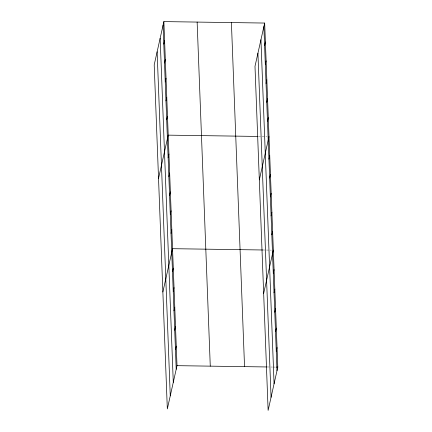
<?xml version="1.0" encoding="UTF-8"?>
<svg xmlns="http://www.w3.org/2000/svg" width="432" height="432" viewBox="0 0 432 432"><rect width="100%" height="100%" fill="white"/><g stroke="black" fill="none" stroke-linecap="round" stroke-linejoin="round"><path stroke-width="0.32" stroke-dasharray="2.16 1.62" d="M258.358 136.442L267.003 136.566M262.694 249.988L271.339 250.112M267.154 366.968L272.479 367.043M273.143 367.054L275.805 367.092"/><path stroke-width="0.65" d="M163.874 21.6L154.202 64.876L167.33 408.947L177.007 365.666L163.874 21.6L264.67 23.053L277.798 367.124L268.126 410.4L254.993 66.334L264.67 23.053M163.798 44.091L164.597 40.522M164.522 63.013L165.316 59.449M165.245 81.94L166.039 78.37M165.964 100.861L166.763 97.297M166.687 119.783L167.486 116.219M158.533 178.421L168.205 135.14L257.693 136.436M168.134 157.631L168.928 154.067M168.853 176.558L169.652 172.989M169.576 195.48L170.375 191.916M170.3 214.402L171.099 210.838M171.023 233.329L171.817 229.759M162.869 291.962L172.541 248.686L262.694 249.988M172.487 271.75L173.286 268.18M173.232 291.244L174.031 287.68M173.977 310.743L174.771 307.179M174.722 330.237L175.516 326.673M175.462 349.736L176.261 346.172M264.595 45.544L265.388 41.98M265.313 64.471L266.112 60.901M266.036 83.392L266.836 79.828M266.76 102.314L267.559 98.75M267.484 121.241L268.277 117.671M259.33 179.874L269.001 136.598M268.925 159.084L269.725 155.52M269.649 178.011L270.448 174.447M270.373 196.933L271.166 193.369M271.091 215.86L271.89 212.29M271.814 234.781L272.614 231.217M263.66 293.414L273.337 250.139M273.283 273.202L274.077 269.638M274.028 292.702L274.822 289.132M274.768 312.196L275.567 308.632M275.513 331.695L276.313 328.126M276.259 351.189L277.058 347.625M177.007 365.666L266.49 366.957M276.469 367.103L277.798 367.124M263.871 26.622L277.004 370.688M260.939 39.728L274.072 383.794M257.926 53.228L271.058 397.294M231.406 22.572L244.539 366.644M197.138 22.081L210.271 366.147M163.075 25.164L176.207 369.236M160.148 38.27L173.281 382.336M157.129 51.775L170.262 395.842"/></g></svg>
